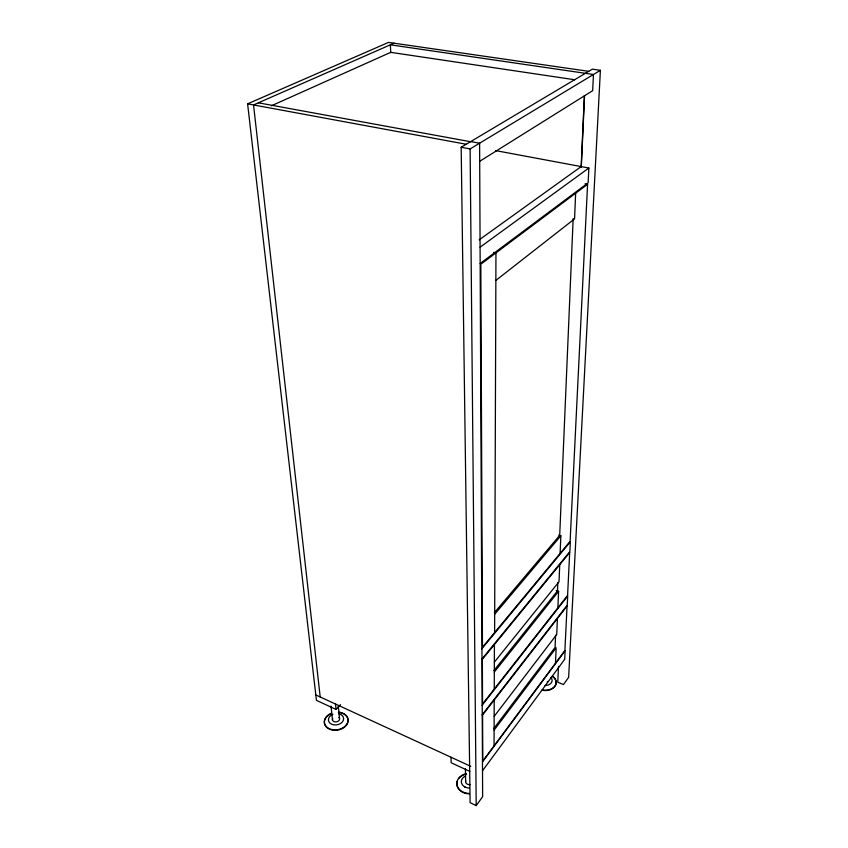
<?xml version="1.0" encoding="UTF-8"?>
<svg xmlns="http://www.w3.org/2000/svg" width="848" height="848" viewBox="0 0 848 848"><rect width="100%" height="100%" fill="white"/><g stroke="black" fill="none" stroke-linecap="round" stroke-linejoin="round"><path stroke-width="1.27" d="M494.055 745.869L494.214 700.003M494.257 689.042L494.405 644.565M494.617 632.566L495.953 252.905L493.589 252.365M573.163 218.583L559.701 535.374L494.299 612.797M555.588 635.258L555.069 647.459L493.769 728.58M557.836 582.523L557.475 590.908L493.949 670.535M560.093 553.437L560.857 535.766L558.737 535.035M575.654 193.217L574.552 218.869L495.857 280.423M555.482 663.253L556.15 647.883L494.108 730.139M557.422 618.499L556.733 634.463L494.161 716.38M557.878 607.836L558.599 591.321L556.14 590.42M559.744 564.673L559.012 581.739L494.342 662.171M558.503 666.38L557.783 682.227L563.464 684.548L568.626 677.382L600.395 70.31L592.381 69.154L461.174 147.255L470.11 802.685L476.205 805.6L482.629 796.696L479.608 143.206L470.725 141.574M581.134 167.098L584.367 95.771M581.304 167.088L584.548 95.686M587.579 184.292L570.11 541.342L482.47 647.247L480.827 264.226L587.579 184.292L585.025 183.804M495.635 150.605L588.862 168.021L588.13 182.818L480.159 263.516M547.744 681.463L547.776 681.41A3.477 2.48 4.3 0 1 547.214 681.962M482.512 770.768L564.704 659.288L565.128 650.681L482.47 761.907M482.077 714.938L567.238 605.196L567.694 595.964L482.035 705.366M494.31 672.051L558.599 591.321M481.812 659.182L569.867 551.613L570.354 541.755L481.77 648.879M494.681 614.281L560.857 535.766M588.724 71.327L388.532 42.4L247.605 103.848L316.431 700.353L336.062 709.447L340.461 704.646M480.085 247.192L588.862 168.021M479.162 239.867L581.325 166.473M479.692 161.3L592.667 90.672L593.462 74.497L390.366 44.806L390.737 52.735M461.174 147.255L470.121 148.93L600.395 70.31M271.36 105.788L390.716 52.343L574.753 79.754M394.044 43.195L253.541 104.951L320.205 696.982M258.375 102.82L470.481 141.711M247.605 103.848L466.22 144.255M464.757 786.997L465.308 787.177M315.806 694.957L470.778 766.348M469.877 771.426L451.147 762.744L450.998 757.243M331.038 706.13L332.49 719.846M335.501 704.031L336.062 709.447M338.299 706.161L339.56 718.627M465.425 768.829L465.637 781.527M470.121 148.93L476.205 805.6M338.84 717.408A3.593 2.65 -8.9 0 1 339.327 720.005L338.871 720.641A3.593 2.65 -8.9 0 1 334.25 721.68A3.593 2.65 -8.9 0 1 332.723 718.457M338.416 712.119A11.946 8.819 -9 0 1 346.567 724.584A11.946 8.819 -9 0 1 327.413 727.584A11.946 8.819 -9 0 1 331.377 713.221M341.384 713.03A11.946 8.819 -9 0 1 345.454 726.333A11.946 8.819 -9 0 1 326.798 727.446A11.946 8.819 -9 0 1 331.42 713.624M338.458 712.521A11.946 8.819 -9 0 1 340.44 712.797M338.723 713.772A7.653 5.639 -8.9 0 1 342.189 722.146A7.653 5.639 -8.9 0 1 330.116 723.259A7.653 5.639 -8.9 0 1 332.925 714.302M470.29 784.57A3.795 3.01 0.2 0 1 466.654 783.69A3.795 3.01 0.2 0 1 465.796 780.754M469.347 793.463A12.625 10.028 0.3 0 1 456.924 784.633A12.625 10.028 0.3 0 1 466.305 773.715M469.347 793.866A12.614 10.028 0.3 0 1 457.316 781.072M458.62 778.676A12.614 10.028 0.3 0 1 460.655 776.641M461.471 776.058A12.614 10.028 0.3 0 1 463.273 775.083M464.248 774.701A12.614 10.028 0.3 0 1 466.305 774.129M469.357 788.078A8.088 6.413 0.2 0 1 461.588 783.255A8.088 6.413 0.2 0 1 465.457 776.079M552.366 676.407A11.554 8.289 4.4 0 1 554.889 686.477A11.554 8.289 4.4 0 1 542.126 690.293M552.387 676.004A11.565 8.289 4.4 0 1 554.91 686.074A11.565 8.289 4.4 0 1 542.148 689.901M550.914 677.52A7.409 5.3 4.3 0 1 551.285 682.852A7.409 5.3 4.3 0 1 545.041 685.491M567.068 606.055L564.885 650.607L482.788 761.016L482.586 715.002L567.068 606.055M569.686 552.514L567.588 595.444L482.544 703.988L482.342 659.309L569.686 552.514"/></g></svg>
